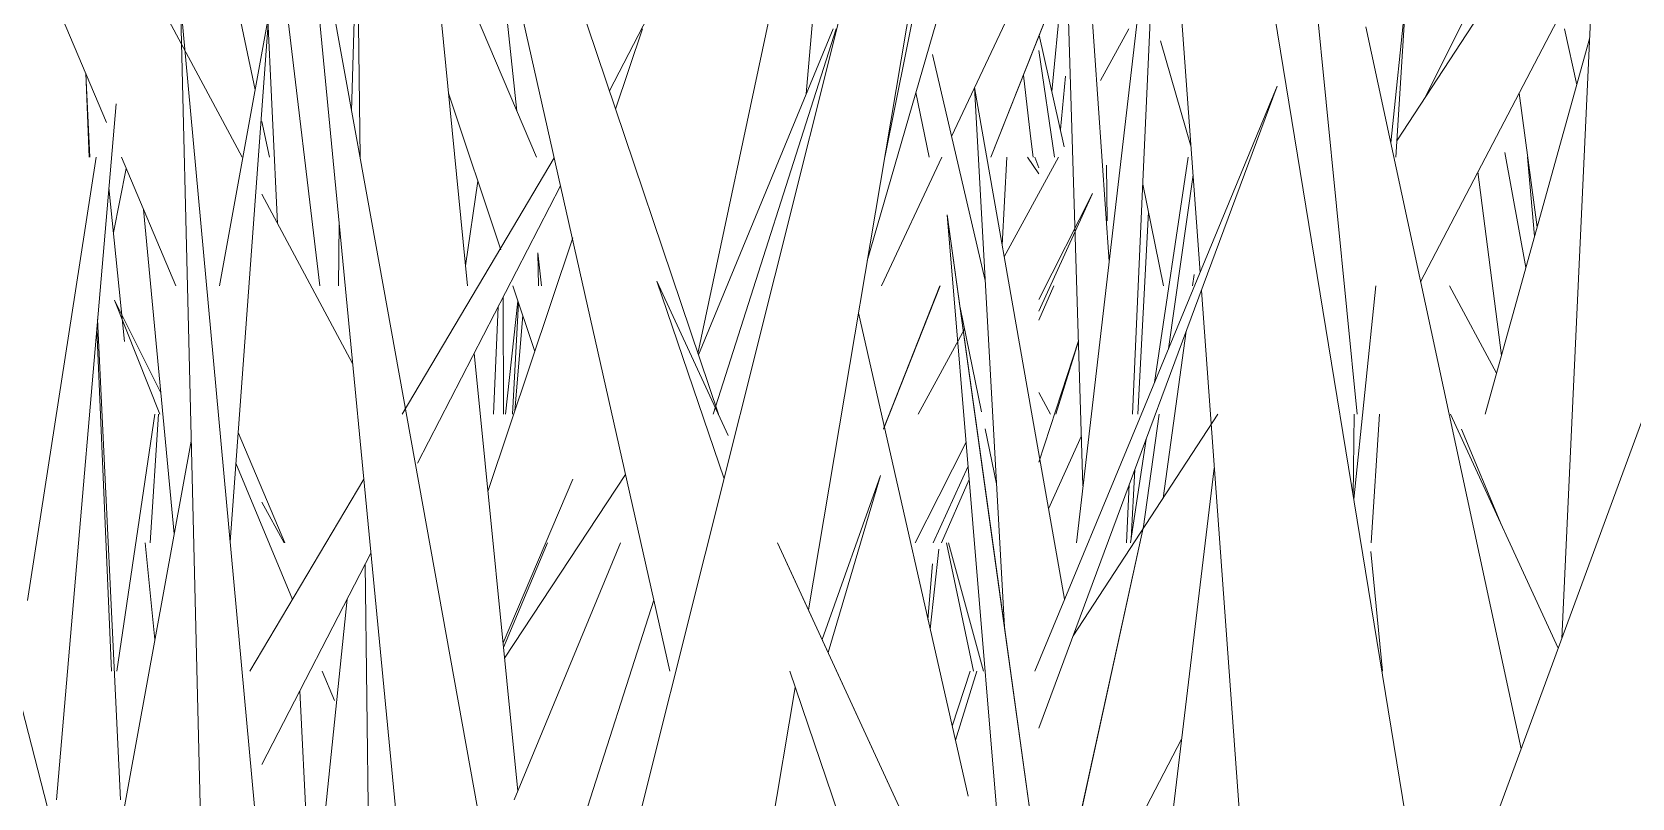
# Model space of a CAD drawing. Header units: millimetres. Extents: x -9575 to 27274, y -4387 to 11354.
# Drawn here: x -6251.98 to -6217.59, y 3072.1 to 3088.55 of the extents above; entities that cross this region are included whole.
import ezdxf

# ---------------------------------------------------------------- set-up
doc = ezdxf.new("R2010")
doc.units = ezdxf.units.MM
doc.layers.add('G-IMPT', color=8, linetype='Continuous', lineweight=9)

# ---------------------------------------------------------------- blocks, each defined once
blk = doc.blocks.new('Grass Array - 25_dwg-V49-North')
at = {"layer": 'G-IMPT'}
for p, q in [((-6244.921, 3085.859), (-6245.211, 3109.239)), ((-6222.135, 3083.187), (-6212.219, 3102.146)), ((-6233.909, 3099.32), (-6237.665, 3081.643)), ((-6244.12, 3098.254), (-6242.615, 3083.1)), ((-6230.617, 3095.442), (-6234.029, 3083.637)), ((-6245.789, 3083.1), (-6247.198, 3094.888)), ((-6246.806, 3086.7), (-6247.198, 3094.888)), ((-6218.353, 3092.776), (-6222.648, 3086.215)), ((-6239.565, 3087.283), (-6237.276, 3091.715)), ((-6239.434, 3086.894), (-6238.858, 3088.618)), ((-6237.657, 3081.618), (-6234.758, 3088.618)), ((-6250.821, 3087.664), (-6250.744, 3085.859)), ((-6246.806, 3086.7), (-6246.697, 3084.436)), ((-6241.766, 3084.143), (-6240.755, 3085.849)), ((-6249.954, 3085.619), (-6250.226, 3084.244)), ((-6243.694, 3079.289), (-6240.619, 3085.244)), ((-6241.766, 3084.143), (-6244.021, 3080.341)), ((-6242.177, 3078.684), (-6240.356, 3084.133)), ((-6241.598, 3080.416), (-6241.43, 3082.465)), ((-6250.585, 3082.158), (-6250.27, 3074.823)), ((-6242.472, 3081.656), (-6241.538, 3072.249)), ((-6250.156, 3074.823), (-6249.339, 3080.341)), ((-6226.493, 3080.341), (-6229.605, 3075.587)), ((-6244.846, 3078.949), (-6247.293, 3074.823)), ((-6241.854, 3075.434), (-6240.356, 3078.95)), ((-6239.224, 3079.05), (-6241.821, 3075.106)), ((-6234.996, 3075.504), (-6233.741, 3079.027)), ((-6234.866, 3075.224), (-6233.741, 3079.027)), ((-6241.614, 3072.065), (-6239.329, 3077.582)), ((-6240.92, 3077.534), (-6240.899, 3077.582)), ((-6247.035, 3072.823), (-6244.693, 3077.357)), ((-6240.92, 3077.534), (-6241.844, 3075.333)), ((-6244.733, 3070.684), (-6244.813, 3077.124)), ((-6245.2, 3076.375), (-6245.934, 3069.306)), ((-6250.373, 3066.993), (-6252.394, 3074.823)), ((-6246.217, 3074.405), (-6245.973, 3069.306)), ((-6230.016, 3068.119), (-6227.272, 3073.366))]:
    blk.add_line(p, q, dxfattribs=at)
blk = doc.blocks.new('Grass Array - 25_dwg-V50-North')
at = {"layer": 'G-IMPT'}
for p, q in [((-6228.873, 3110.884), (-6226.875, 3083.386)), ((-6218.598, 3048.153), (-6228.873, 3110.884)), ((-6247.178, 3087.307), (-6251.976, 3109.974)), ((-6244.867, 3048), (-6230.138, 3106.72)), ((-6221.857, 3068.05), (-6209.193, 3102.436)), ((-6238.273, 3074.823), (-6244.12, 3100.801)), ((-6218.598, 3048.153), (-6227.058, 3099.806)), ((-6247.178, 3087.307), (-6249.676, 3099.11)), ((-6254.183, 3098.395), (-6247.46, 3085.859)), ((-6223.501, 3080.341), (-6225.2, 3097.415)), ((-6250.373, 3086.607), (-6254.738, 3096.895)), ((-6231.898, 3096.276), (-6235.292, 3076.145)), ((-6232.214, 3086.303), (-6228.533, 3094.136)), ((-6222.047, 3087.132), (-6218.546, 3094.136)), ((-6244.768, 3084.974), (-6246.186, 3092.831)), ((-6243.209, 3061.988), (-6246.186, 3092.831)), ((-6232.316, 3092.458), (-6233.652, 3085.859)), ((-6229.533, 3077.582), (-6227.779, 3092.628)), ((-6228.127, 3084.862), (-6227.779, 3092.628)), ((-6242.032, 3091.377), (-6241.558, 3086.849)), ((-6240.998, 3091.535), (-6237.227, 3080.341)), ((-6245.108, 3086.859), (-6244.987, 3091.14)), ((-6243.423, 3091.237), (-6241.137, 3085.859)), ((-6228.829, 3083.621), (-6229.344, 3090.976)), ((-6235.036, 3090.802), (-6235.337, 3087.218)), ((-6231.371, 3085.859), (-6229.464, 3090.671)), ((-6229.464, 3090.671), (-6231.37, 3085.859)), ((-6218.418, 3090.294), (-6219.103, 3075.527)), ((-6230.061, 3087.272), (-6229.798, 3089.986)), ((-6229.743, 3090.099), (-6229.391, 3078.803)), ((-6222.777, 3086.167), (-6222.453, 3089.283)), ((-6222.67, 3085.859), (-6222.453, 3089.283)), ((-6244.99, 3048), (-6248.788, 3089.187)), ((-6248.609, 3081.915), (-6248.788, 3089.187)), ((-6247.946, 3083.1), (-6246.883, 3088.921)), ((-6247.72, 3077.602), (-6246.883, 3088.921)), ((-6237.339, 3080.341), (-6234.692, 3088.618)), ((-6229.012, 3087.509), (-6228.405, 3088.618)), ((-6223.315, 3088.663), (-6219.975, 3073.161)), ((-6218.781, 3087.415), (-6219.045, 3088.618)), ((-6229.793, 3086.083), (-6230.333, 3088.478)), ((-6227.07, 3086.077), (-6227.722, 3088.358)), ((-6218.506, 3088.404), (-6220.749, 3080.341)), ((-6231.495, 3083.215), (-6232.624, 3088.065)), ((-6230.005, 3085.859), (-6230.342, 3088.154)), ((-6250.731, 3085.859), (-6250.816, 3087.652)), ((-6230.517, 3086.312), (-6230.672, 3087.623)), ((-6229.765, 3087.601), (-6229.877, 3086.458)), ((-6241.901, 3083.874), (-6243.026, 3087.234)), ((-6232.985, 3087.25), (-6232.698, 3085.859)), ((-6231.08, 3075.777), (-6231.726, 3087.356)), ((-6230.495, 3080.385), (-6231.726, 3087.356)), ((-6230.342, 3073.605), (-6225.216, 3087.383)), ((-6228.058, 3080.534), (-6225.216, 3087.383)), ((-6219.632, 3084.357), (-6220.017, 3087.238)), ((-6251.449, 3072.065), (-6250.169, 3087.009)), ((-6246.872, 3085.859), (-6247.035, 3086.628)), ((-6246.872, 3085.859), (-6247.035, 3086.628)), ((-6230.517, 3086.312), (-6230.463, 3085.859)), ((-6251.041, 3082.993), (-6250.596, 3085.859)), ((-6248.885, 3083.1), (-6250.055, 3085.859)), ((-6233.719, 3083.1), (-6232.423, 3085.859)), ((-6231.129, 3083.972), (-6231.025, 3085.859)), ((-6229.915, 3085.859), (-6231.085, 3083.723)), ((-6230.342, 3085.502), (-6230.582, 3085.859)), ((-6230.342, 3085.635), (-6230.423, 3085.859)), ((-6227.132, 3085.859), (-6227.854, 3081.027)), ((-6219.872, 3083.494), (-6220.328, 3085.959)), ((-6219.837, 3085.859), (-6219.686, 3084.162)), ((-6228.875, 3084.496), (-6228.888, 3085.689)), ((-6227.555, 3081.746), (-6227.027, 3085.481)), ((-6220.903, 3085.544), (-6220.398, 3081.604)), ((-6249.987, 3081.905), (-6250.324, 3085.202)), ((-6242.658, 3083.531), (-6242.394, 3085.344)), ((-6227.661, 3083.1), (-6228.108, 3085.28)), ((-6247.035, 3085.065), (-6245.086, 3081.432)), ((-6244.768, 3084.974), (-6241.552, 3067.169)), ((-6230.342, 3082.809), (-6229.189, 3085.079)), ((-6230.342, 3082.552), (-6229.189, 3085.079)), ((-6228.127, 3084.862), (-6228.329, 3080.341)), ((-6249.58, 3084.738), (-6248.919, 3077.774)), ((-6245.388, 3083.1), (-6245.376, 3084.434)), ((-6232.308, 3084.621), (-6230.802, 3066.547)), ((-6232.308, 3084.621), (-6231.381, 3077.947)), ((-6228.265, 3055.511), (-6232.308, 3084.621)), ((-6228.215, 3080.341), (-6227.987, 3084.691)), ((-6241.107, 3083.81), (-6241.029, 3083.1)), ((-6241.107, 3083.81), (-6241.092, 3083.1)), ((-6241.172, 3081.692), (-6241.643, 3083.1)), ((-6238.547, 3083.197), (-6237.102, 3078.957)), ((-6238.547, 3083.197), (-6237.018, 3079.885)), ((-6237.018, 3079.885), (-6238.547, 3083.197)), ((-6233.68, 3080.03), (-6232.464, 3083.1)), ((-6232.462, 3083.1), (-6233.68, 3080.024)), ((-6230.342, 3082.36), (-6230.019, 3083.1)), ((-6227.004, 3083.339), (-6227.037, 3083.1)), ((-6223.572, 3078.519), (-6223.096, 3083.1)), ((-6221.514, 3083.1), (-6220.504, 3081.223)), ((-6251.041, 3082.993), (-6252.073, 3076.342)), ((-6249.226, 3080.341), (-6250.201, 3082.792)), ((-6249.206, 3080.8), (-6250.201, 3082.792)), ((-6241.85, 3082.861), (-6241.844, 3080.341)), ((-6241.844, 3080.341), (-6241.85, 3082.861)), ((-6241.8, 3080.341), (-6241.533, 3082.771)), ((-6241.647, 3080.341), (-6241.521, 3082.736)), ((-6226.847, 3083), (-6224.679, 3053.156)), ((-6250.075, 3072.065), (-6250.565, 3082.381)), ((-6241.959, 3082.648), (-6242.059, 3080.341)), ((-6231.86, 3072.142), (-6234.217, 3082.522)), ((-6232.032, 3082.633), (-6231.57, 3080.393)), ((-6231.936, 3082.167), (-6232.935, 3080.341)), ((-6227.173, 3082.123), (-6227.671, 3078.541)), ((-6248.609, 3081.915), (-6247.772, 3048.004)), ((-6230.342, 3079.315), (-6229.488, 3081.92)), ((-6229.973, 3080.341), (-6229.488, 3081.912)), ((-6230.342, 3080.81), (-6230.092, 3080.341)), ((-6249.257, 3080.341), (-6249.434, 3077.582)), ((-6230.495, 3080.385), (-6229.786, 3076.37)), ((-6228.058, 3080.534), (-6230.428, 3074.823)), ((-6228.101, 3077.884), (-6227.754, 3080.341)), ((-6223.583, 3078.585), (-6223.561, 3080.341)), ((-6223.02, 3080.341), (-6223.195, 3077.582)), ((-6219.179, 3075.323), (-6221.495, 3080.341)), ((-6231.495, 3080.027), (-6231.251, 3078.847)), ((-6221.257, 3080.022), (-6220.391, 3077.949)), ((-6220.39, 3077.949), (-6221.257, 3080.022)), ((-6248.556, 3079.761), (-6250.373, 3069.811)), ((-6246.543, 3077.582), (-6247.547, 3079.947)), ((-6232.49, 3078.583), (-6231.902, 3079.741)), ((-6229.424, 3079.877), (-6230.129, 3078.312)), ((-6228.036, 3079.804), (-6228.368, 3077.582)), ((-6246.378, 3076.366), (-6247.595, 3079.292)), ((-6232.611, 3077.582), (-6231.859, 3079.229)), ((-6232.429, 3077.582), (-6231.835, 3078.943)), ((-6226.57, 3079.187), (-6228.666, 3061.794)), ((-6228.355, 3077.665), (-6228.277, 3079.156)), ((-6228.397, 3078.835), (-6228.453, 3077.582)), ((-6246.56, 3077.582), (-6247.035, 3078.451)), ((-6232.49, 3078.583), (-6232.999, 3077.582)), ((-6229.415, 3063.788), (-6231.381, 3077.947)), ((-6229.982, 3069.306), (-6228.088, 3077.934)), ((-6229.28, 3072.492), (-6228.088, 3077.934)), ((-6249.333, 3075.506), (-6249.545, 3077.582)), ((-6235.955, 3077.582), (-6235.696, 3077.021)), ((-6222.403, 3048.226), (-6235.955, 3077.582)), ((-6232.326, 3077.582), (-6231.743, 3074.823)), ((-6232.278, 3077.582), (-6231.528, 3074.823)), ((-6232.49, 3077.442), (-6232.675, 3075.731)), ((-6222.952, 3074.823), (-6223.207, 3077.393)), ((-6222.403, 3048.226), (-6235.696, 3077.021)), ((-6232.627, 3077.13), (-6232.722, 3075.938)), ((-6245.281, 3055.511), (-6238.616, 3076.348)), ((-6245.476, 3074.196), (-6245.737, 3074.823)), ((-6235.692, 3074.823), (-6231.93, 3063.788)), ((-6231.815, 3074.823), (-6232.201, 3073.646)), ((-6232.132, 3073.342), (-6231.675, 3074.823)), ((-6235.573, 3074.474), (-6240.036, 3048)), ((-6229.28, 3072.492), (-6229.979, 3069.306))]:
    blk.add_line(p, q, dxfattribs=at)
blk = doc.blocks.new('Grass Array - Grass Array-V52-North')
for name in ['Grass Array - 25_dwg-V49-North', 'Grass Array - 25_dwg-V50-North']:
    blk.add_blockref(name, (0, 0))

msp = doc.modelspace()

# ---------------------------------------------------------------- block references
msp.add_blockref('Grass Array - Grass Array-V52-North', (0, 0))

doc.saveas('drawing.dxf')
